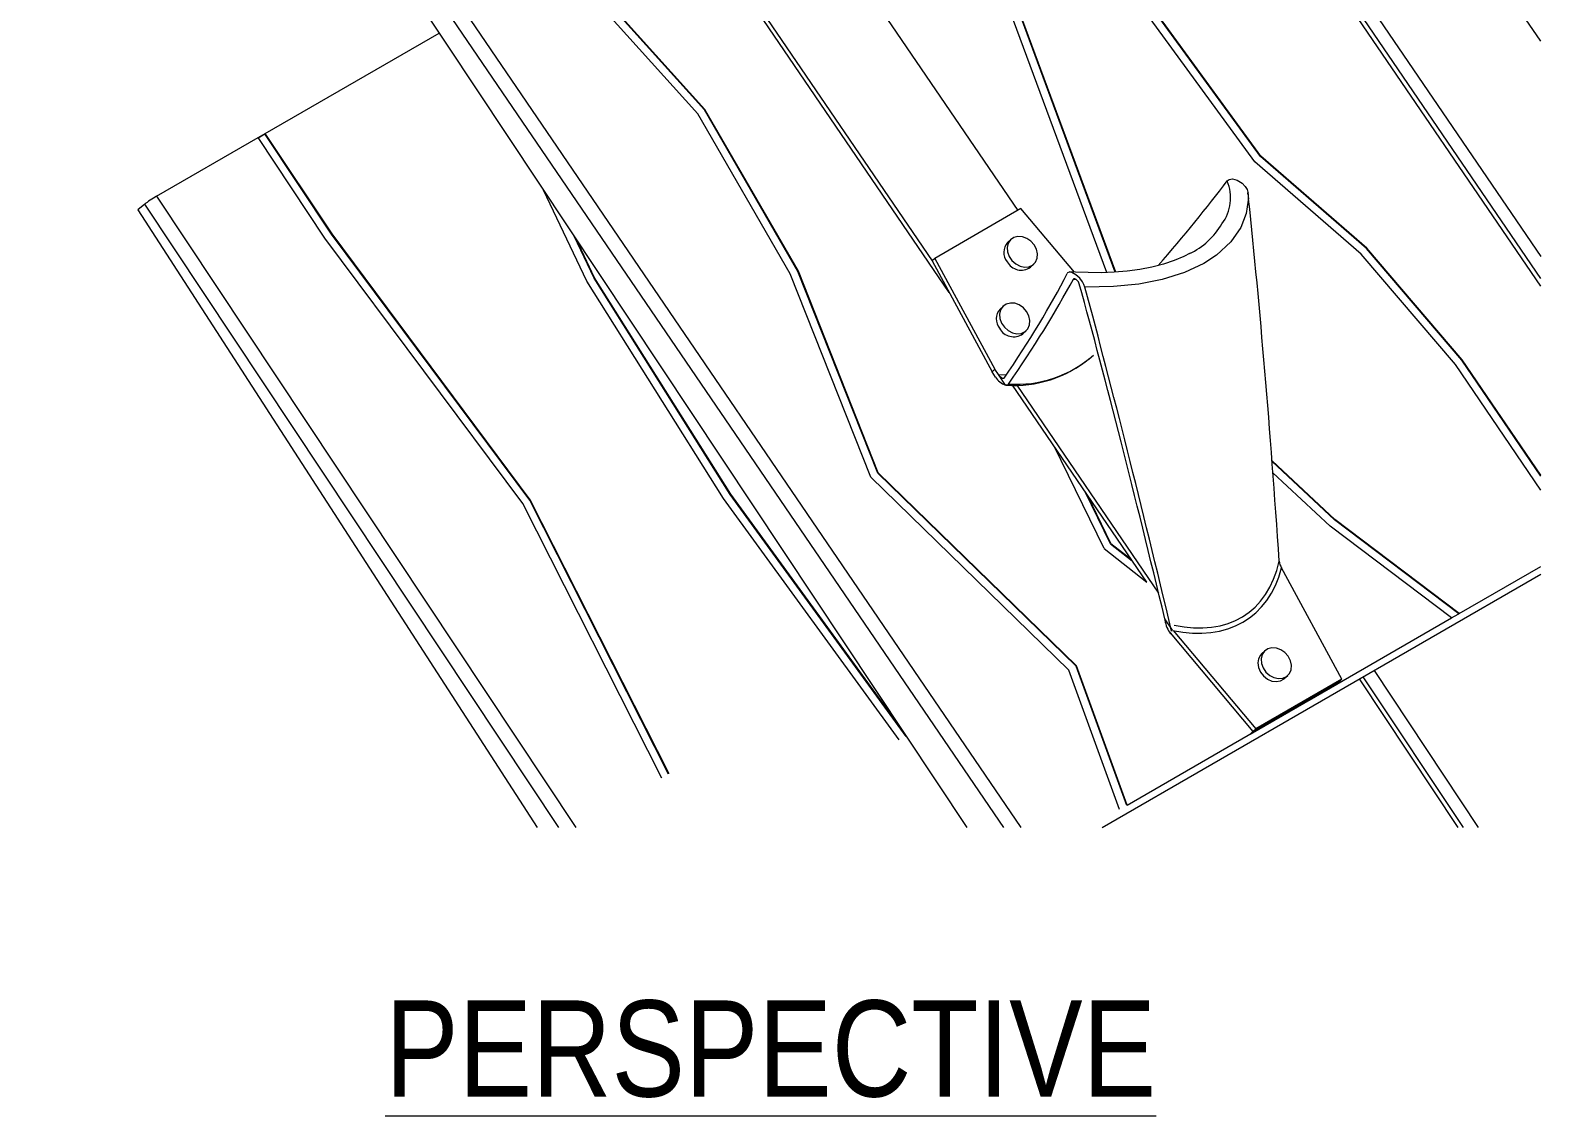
# Model space of a CAD drawing. Extents: x 0 to 216, y -5 to 280.
# Drawn here: x 32.11 to 69.51, y 142.44 to 169.32 of the extents above; entities that cross this region are included whole.
import ezdxf

# ---------------------------------------------------------------- set-up
doc = ezdxf.new("R2010")
doc.units = 0
doc.header["$LTSCALE"] = 10
doc.header["$MEASUREMENT"] = 0
for name, color, linetype, lineweight in [('CADdetails-1-ANNO', 41, 'CONTINUOUS', 5), ('CADdetails-3-FINE', 11, 'CONTINUOUS', 5), ('CADdetails-4-LIGHT', 3, 'CONTINUOUS', 9)]:
    doc.layers.add(name, color=color, linetype=linetype, lineweight=lineweight)
doc.styles.add('CADdetails-NOTES', font='ARIALN.TTF', dxfattribs={"height": 2.38})

msp = doc.modelspace()

# ---------------------------------------------------------------- linework, layer by layer
at = {"layer": 'CADdetails-3-FINE'}
for p, q in [((32.112, 185.57), (56.643, 149.582)), ((56.215, 149.582), (32.112, 184.941)), ((32.112, 184.508), (55.303, 149.582)), ((69.513, 163.178), (61.65, 174.713)), ((61.917, 174.866), (69.513, 163.723)), ((69.513, 162.989), (61.558, 174.659)), ((62.43, 166.067), (57.764, 172.469)), ((62.572, 166.197), (57.931, 172.566)), ((62.583, 166.207), (57.944, 172.573)), ((69.513, 169.052), (67.082, 172.618)), ((48.641, 167.251), (44.197, 172.186)), ((48.805, 167.353), (44.366, 172.283)), ((48.816, 167.363), (44.377, 172.293)), ((58.765, 163.325), (56.377, 169.783)), ((58.974, 163.334), (56.596, 169.767)), ((58.988, 163.335), (56.607, 169.777)), ((37.933, 166.768), (42.24, 169.254)), ((50.929, 163.293), (48.641, 167.251)), ((48.805, 167.353), (48.816, 167.363)), ((51.12, 163.349), (48.805, 167.353)), ((51.131, 163.359), (48.816, 167.363)), ((35.241, 165.214), (37.754, 166.664)), ((37.754, 166.664), (37.933, 166.768)), ((39.409, 164.172), (37.754, 166.664)), ((37.756, 166.662), (37.922, 166.758)), ((37.922, 166.758), (37.933, 166.768)), ((39.572, 164.273), (37.922, 166.758)), ((39.584, 164.283), (37.933, 166.768)), ((65.062, 163.78), (62.43, 166.067)), ((62.572, 166.197), (62.583, 166.207)), ((65.195, 163.918), (62.572, 166.197)), ((65.206, 163.928), (62.583, 166.207)), ((45.892, 163.113), (44.823, 165.365)), ((34.946, 165.018), (34.773, 164.879)), ((45.196, 149.582), (34.946, 165.018)), ((35.241, 165.214), (45.621, 149.582)), ((62.262, 165.274), (62.26, 165.297)), ((34.773, 164.879), (44.666, 149.582)), ((39.572, 164.273), (39.584, 164.283)), ((44.481, 157.69), (39.572, 164.273)), ((44.492, 157.699), (39.584, 164.283)), ((46.074, 163.186), (45.582, 164.222)), ((44.307, 157.603), (39.409, 164.172)), ((46.085, 163.195), (45.638, 164.138)), ((56.394, 164.143), (56.312, 164.067)), ((65.195, 163.918), (65.206, 163.928)), ((67.556, 161.151), (65.195, 163.918)), ((67.567, 161.161), (65.206, 163.928)), ((54.512, 163.675), (54.443, 163.612)), ((56.876, 163.455), (56.958, 163.531)), ((67.397, 161.043), (65.062, 163.78)), ((49.279, 157.73), (45.892, 163.113)), ((46.074, 163.186), (46.085, 163.195)), ((49.446, 157.826), (46.074, 163.186)), ((49.457, 157.835), (46.085, 163.195)), ((52.924, 158.26), (50.929, 163.293)), ((51.12, 163.349), (51.131, 163.359)), ((53.099, 158.355), (51.12, 163.349)), ((53.11, 158.365), (51.131, 163.359)), ((56.206, 162.494), (56.124, 162.419)), ((56.688, 161.806), (56.77, 161.882)), ((69.513, 157.939), (67.397, 161.043)), ((67.556, 161.151), (67.567, 161.161)), ((69.513, 158.28), (67.556, 161.151)), ((69.513, 158.306), (67.567, 161.161)), ((64.416, 157.209), (62.859, 158.662)), ((64.405, 157.199), (62.86, 158.641)), ((57.828, 153.482), (52.924, 158.26)), ((53.099, 158.355), (53.11, 158.365)), ((58.007, 153.574), (53.099, 158.355)), ((58.018, 153.584), (53.11, 158.365)), ((64.294, 157.042), (62.882, 158.36)), ((49.446, 157.826), (49.457, 157.835)), ((53.705, 151.989), (49.457, 157.835)), ((47.748, 150.806), (44.307, 157.603)), ((44.481, 157.69), (44.492, 157.699)), ((47.917, 150.904), (44.481, 157.69)), ((47.928, 150.914), (44.492, 157.699)), ((53.623, 151.75), (49.279, 157.73)), ((53.801, 151.832), (49.446, 157.826)), ((64.405, 157.199), (64.416, 157.209)), ((67.483, 154.874), (64.405, 157.199)), ((67.495, 154.884), (64.416, 157.209)), ((67.3, 154.771), (64.294, 157.042)), ((63.09, 156.021), (63.097, 156.011)), ((63.096, 156.01), (63.09, 156.021)), ((67.495, 154.884), (69.513, 156.049)), ((58.653, 149.582), (69.513, 155.851)), ((67.289, 154.762), (67.483, 154.874)), ((67.495, 154.884), (67.483, 154.874)), ((63.776, 152.737), (67.3, 154.771)), ((67.3, 154.771), (67.289, 154.762)), ((62.682, 153.957), (62.599, 153.882)), ((59.085, 150.029), (57.828, 153.482)), ((58.007, 153.574), (58.018, 153.584)), ((59.261, 150.128), (58.007, 153.574)), ((59.272, 150.137), (58.018, 153.584)), ((63.163, 153.269), (63.246, 153.345)), ((65.385, 153.468), (67.965, 149.582)), ((62.319, 151.896), (64.45, 153.126)), ((67.469, 149.582), (65.026, 153.261)), ((67.597, 149.582), (65.118, 153.314)), ((59.272, 150.137), (63.583, 152.626)), ((63.572, 152.616), (63.764, 152.727)), ((63.572, 152.616), (63.583, 152.626)), ((63.762, 152.729), (63.764, 152.727)), ((63.764, 152.727), (63.776, 152.737)), ((62.387, 151.959), (62.319, 151.896))]:
    msp.add_line(p, q, dxfattribs=at)
at = {"layer": 'CADdetails-3-FINE', "flags": 128}
for points in [[(56.971, 164.007), (56.889, 164.1), (56.788, 164.17), (56.677, 164.21), (56.567, 164.217), (56.466, 164.191), (56.383, 164.133), (56.327, 164.048), (56.302, 163.945), (56.31, 163.832), (56.35, 163.72), (56.42, 163.618), (56.512, 163.536), (56.619, 163.48), (56.731, 163.456), (56.838, 163.466), (56.931, 163.509), (57.001, 163.581), (57.042, 163.676), (57.051, 163.785), (57.026, 163.899), (56.971, 164.007)], [(56.783, 162.358), (56.701, 162.451), (56.6, 162.521), (56.49, 162.562), (56.379, 162.569), (56.278, 162.542), (56.196, 162.484), (56.139, 162.399), (56.114, 162.296), (56.122, 162.184), (56.163, 162.071), (56.232, 161.969), (56.324, 161.887), (56.431, 161.831), (56.543, 161.807), (56.65, 161.817), (56.743, 161.86), (56.813, 161.932), (56.854, 162.027), (56.863, 162.136), (56.838, 162.25), (56.783, 162.358)], [(62.599, 153.882), (62.572, 153.852), (62.523, 153.762), (62.506, 153.656), (62.522, 153.542), (62.57, 153.432), (62.646, 153.334), (62.743, 153.257), (62.852, 153.209), (62.964, 153.194), (63.068, 153.212), (63.156, 153.263), (63.163, 153.269)], [(63.258, 153.821), (63.176, 153.914), (63.075, 153.984), (62.965, 154.025), (62.854, 154.032), (62.753, 154.005), (62.671, 153.947), (62.614, 153.863), (62.589, 153.759), (62.597, 153.647), (62.638, 153.534), (62.707, 153.432), (62.8, 153.35), (62.906, 153.294), (63.018, 153.27), (63.125, 153.28), (63.218, 153.323), (63.288, 153.395), (63.329, 153.49), (63.338, 153.599), (63.314, 153.713), (63.258, 153.821)]]:
    msp.add_lwpolyline(points, dxfattribs=at)
at = {"layer": 'CADdetails-3-FINE'}
for centre, radius, start, end in [((56.584, 163.822), 0.366, 138.0063, 219.0431), ((56.649, 163.78), 0.397, 208.4281, 304.9849), ((56.396, 162.173), 0.366, 138.0041, 219.0452), ((56.461, 162.131), 0.397, 208.4247, 304.9884), ((63.388, 156.212), 0.354, 185.6809, 214.6448)]:
    msp.add_arc(centre, radius, start, end, dxfattribs=at)
msp.add_ellipse((35.126, 165.121), major_axis=(0.213, 0.138), ratio=0.071232, start_param=0.953373, end_param=2.524169, dxfattribs=at)
at = {"layer": 'CADdetails-4-LIGHT'}
for p, q in [((54.865, 162.83), (39.572, 185.265)), ((39.64, 185.328), (54.443, 163.612)), ((43.222, 184.43), (56.563, 164.859)), ((62.28, 165.144), (62.265, 165.282)), ((56.643, 164.906), (54.512, 163.675)), ((57.968, 163.333), (56.643, 164.906)), ((54.443, 163.612), (55.926, 160.864)), ((54.512, 163.675), (55.994, 160.927)), ((57.941, 163.162), (57.989, 163.161)), ((55.994, 160.927), (55.926, 160.864)), ((56.013, 160.736), (55.926, 160.864)), ((56.082, 160.799), (55.994, 160.927)), ((56.26, 160.538), (56.082, 160.799)), ((56.082, 160.799), (56.281, 160.787)), ((59.758, 155.653), (56.429, 160.536)), ((56.541, 160.535), (60.05, 155.387)), ((58.701, 156.489), (57.461, 159.022)), ((58.86, 156.608), (58.233, 157.89)), ((58.871, 156.618), (58.289, 157.807)), ((58.701, 156.489), (59.758, 155.653)), ((58.86, 156.608), (58.871, 156.618)), ((58.86, 156.608), (59.395, 156.185)), ((58.871, 156.618), (59.368, 156.225)), ((64.587, 153.252), (63.096, 156.01)), ((60.398, 154.467), (60.203, 154.753)), ((60.334, 154.399), (62.387, 151.959)), ((60.407, 154.457), (62.456, 152.022)), ((64.518, 153.189), (62.387, 151.959)), ((64.587, 153.252), (62.456, 152.022)), ((64.45, 153.126), (64.518, 153.189)), ((64.587, 153.252), (64.518, 153.189)), ((62.456, 152.022), (62.387, 151.959))]:
    msp.add_line(p, q, dxfattribs=at)
at = {"layer": 'CADdetails-4-LIGHT', "flags": 128}
for points in [[(61.749, 165.59), (61.796, 165.627), (61.878, 165.64), (61.998, 165.611), (62.117, 165.537), (62.196, 165.453), (62.241, 165.376), (62.261, 165.311), (62.264, 165.295)], [(62.264, 165.282), (62.271, 165.119), (62.221, 164.784), (62.083, 164.441), (61.835, 164.086), (61.48, 163.757), (61.169, 163.55), (60.693, 163.323), (60.141, 163.147), (59.56, 163.034), (58.934, 162.975), (58.226, 162.964)], [(60.83, 163.801), (60.676, 163.72), (60.432, 163.618), (60.168, 163.531), (59.885, 163.458), (59.586, 163.401), (59.273, 163.358), (58.952, 163.332), (58.627, 163.32), (58.306, 163.323), (57.996, 163.332), (57.842, 163.338)], [(58.226, 162.964), (58.201, 163.029), (58.164, 163.093), (58.096, 163.18), (58, 163.268), (57.905, 163.322), (57.834, 163.333), (57.798, 163.318), (57.788, 163.303)], [(58.086, 163.047), (58.078, 163.069), (58.066, 163.09), (58.042, 163.119), (58.009, 163.15), (57.975, 163.168), (57.955, 163.171), (57.943, 163.166), (57.941, 163.162)], [(56.23, 160.712), (56.213, 160.7), (56.188, 160.701), (56.16, 160.716), (56.128, 160.743), (56.092, 160.784), (56.082, 160.799)], [(56.332, 160.562), (56.317, 160.547), (56.273, 160.536), (56.26, 160.538)]]:
    msp.add_lwpolyline(points, dxfattribs=at)
at = {"layer": 'CADdetails-4-LIGHT'}
for centre, radius, start, end in [((60.741, 165.175), 1.09, 323.6444, 22.364), ((60.014, 165.471), 1.861, 295.4635, 329.5915), ((56.479, 163.454), 2.925, 266.0149, 309.6105), ((56.527, 163.442), 2.887, 266.1247, 311.5084), ((56.414, 160.981), 0.47, 211.5247, 250.8903), ((60.935, 154.821), 0.736, 188.4237, 216.9446)]:
    msp.add_arc(centre, radius, start, end, dxfattribs=at)
for centre, major_axis, ratio, start_param, end_param in [((50.085, 158.974), (13.836, 11.944), 0.205856, 5.323991, 5.515543), ((60.752, 143.326), (-1.045, 33.489), 0.086642, 5.103531, 5.419239), ((50.085, 158.974), (8.341, 8.958), 0.302386, 5.174665, 5.470668), ((50.085, 158.974), (8.688, 9.332), 0.302386, 5.151349, 5.4335), ((60.752, 143.326), (-6.164, 29.141), 0.066324, 5.101247, 5.441618), ((60.752, 143.326), (-6.432, 30.408), 0.066324, 5.072499, 5.400362), ((58.995, 159.277), (-3.317, 4.494), 0.577294, 2.574241, 3.576736), ((59.063, 159.34), (-3.167, 4.473), 0.565482, 2.589498, 3.615507)]:
    msp.add_ellipse(centre, major_axis=major_axis, ratio=ratio, start_param=start_param, end_param=end_param, dxfattribs=at)

# ---------------------------------------------------------------- texts
at = {"layer": 'CADdetails-1-ANNO', "insert": (50.444, 145.301), "char_height": 2.38, "attachment_point": 2, "style": 'CADdetails-NOTES'}
msp.add_mtext_dynamic_manual_height_columns('{\\LPERSPECTIVE}', width=16.5134, gutter_width=11.9, heights=[0], dxfattribs=at)

doc.saveas('drawing.dxf')
